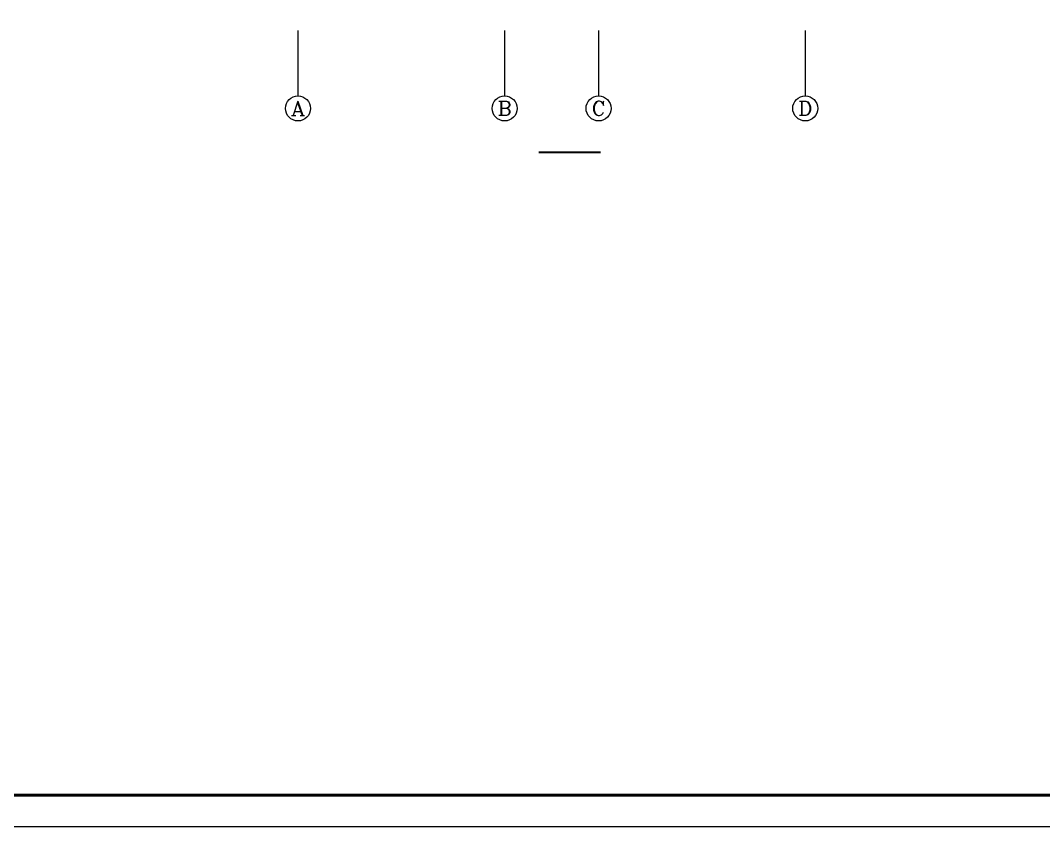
# Model space of a CAD drawing. Extents: x 39238 to 748440, y -374049 to 522939.
# Drawn here: x 596042 to 628717, y 194556 to 220307 of the extents above; entities that cross this region are included whole.
import ezdxf
from ezdxf.enums import TextEntityAlignment as Align

# ---------------------------------------------------------------- set-up
doc = ezdxf.new("R2010")
doc.units = 0
doc.header["$LTSCALE"] = 1000
doc.header["$MEASUREMENT"] = 0
for name, color, linetype in [('AXIS', 3, 'Continuous'), ('AXIS_TEXT', 7, 'Continuous'), ('DIM_SYMB', 3, 'Continuous'), ('TWT_TITLE', 7, 'Continuous')]:
    doc.layers.add(name, color=color, linetype=linetype)
doc.styles.add('_TCH_AXIS', font='COMPLEX', dxfattribs={"bigfont": 'GBCBIG'})
doc.styles.add('COMPLEX', font='COMPLEX')

# ---------------------------------------------------------------- blocks, each defined once
blk = doc.blocks.new('_AXISO')
blk.add_circle((0, 0), 0.5)
at = {"layer": 'AXIS_TEXT', "style": 'COMPLEX', "width": 1.041667}
blk.add_attdef('A', text='', height=0.56, dxfattribs=at).set_placement((-0.25, -0.28), (0.25, -0.28), align=Align.FIT)

msp = doc.modelspace()

# ---------------------------------------------------------------- linework, layer by layer
at = {"layer": 'AXIS'}
for p, q in [((604906, 219988), (604906, 217897)), ((611506, 219988), (611506, 217897)), ((614506, 219988), (614506, 217897)), ((621106, 219988), (621106, 217897))]:
    msp.add_line(p, q, dxfattribs=at)
at = {"layer": 'DIM_SYMB', "color": 3, "const_width": 70}
msp.add_lwpolyline([(612596, 216096), (614576, 216096)], dxfattribs=at)
at = {"layer": 'TWT_TITLE'}
msp.add_lwpolyline([(563838, 194556), (647938, 194556), (647938, 253956), (563838, 253956)], close=True, dxfattribs=at)
at = {"layer": 'TWT_TITLE', "const_width": 100}
msp.add_lwpolyline([(566338, 195556), (646938, 195556), (646938, 252956), (566338, 252956)], close=True, dxfattribs=at)

# ---------------------------------------------------------------- block references
at = {"layer": 'AXIS'}
ref = msp.add_blockref('_AXISO', (604906, 217497), dxfattribs=dict(at, xscale=800, yscale=800, zscale=800))
ref.add_attrib('A', 'A', dxfattribs={"layer": 'AXIS_TEXT', "height": 453, "style": '_TCH_AXIS', "width": 1.166667}).set_placement((604679, 217271), (605132, 217271), align=Align.FIT)
ref = msp.add_blockref('_AXISO', (611506, 217497), dxfattribs=dict(at, xscale=800, yscale=800, zscale=800))
ref.add_attrib('A', 'B', dxfattribs={"layer": 'AXIS_TEXT', "height": 453, "style": '_TCH_AXIS', "width": 1.235294}).set_placement((611279, 217271), (611732, 217271), align=Align.FIT)
ref = msp.add_blockref('_AXISO', (614506, 217497), dxfattribs=dict(at, xscale=800, yscale=800, zscale=800))
ref.add_attrib('A', 'C', dxfattribs={"layer": 'AXIS_TEXT', "height": 453, "style": '_TCH_AXIS', "width": 1.4}).set_placement((614279, 217271), (614732, 217271), align=Align.FIT)
ref = msp.add_blockref('_AXISO', (621106, 217497), dxfattribs=dict(at, xscale=800, yscale=800, zscale=800))
ref.add_attrib('A', 'D', dxfattribs={"layer": 'AXIS_TEXT', "height": 453, "style": '_TCH_AXIS', "width": 1.235294}).set_placement((620879, 217271), (621332, 217271), align=Align.FIT)

doc.saveas('drawing.dxf')
